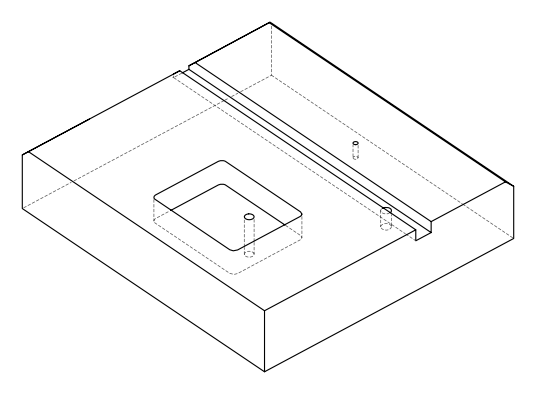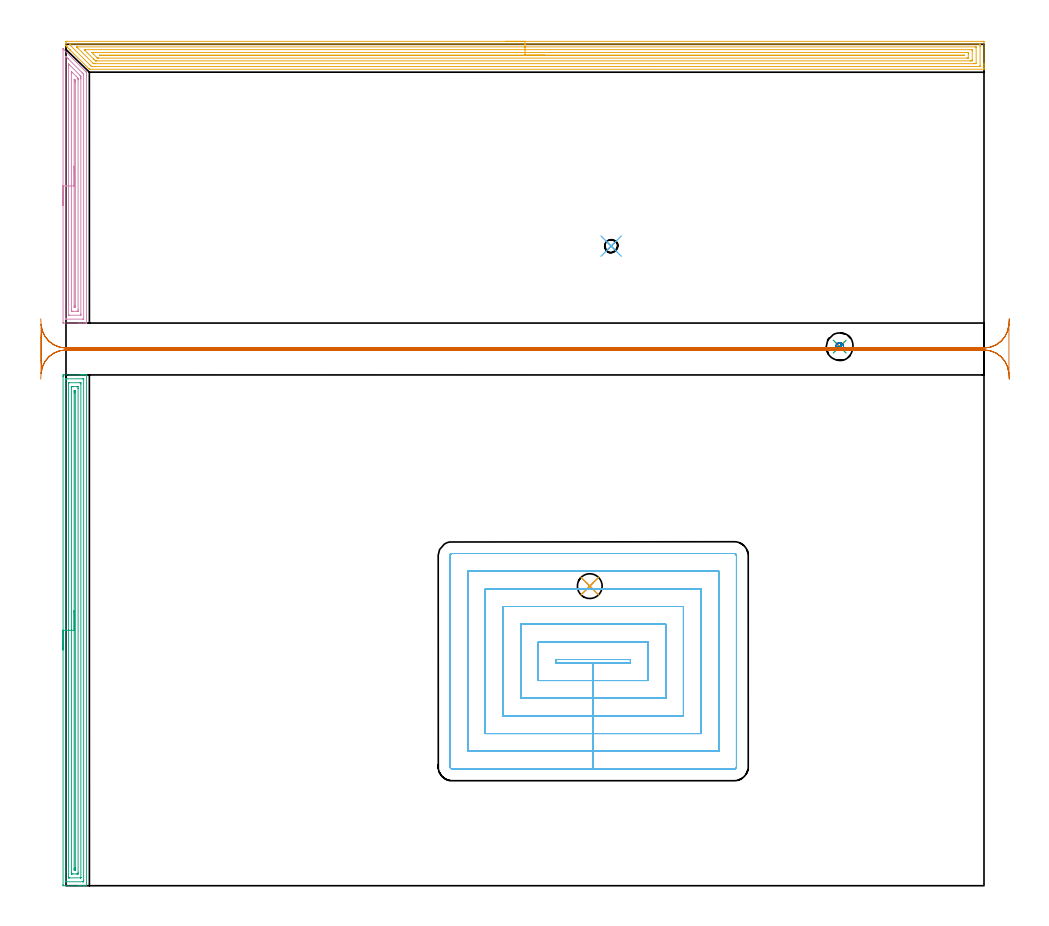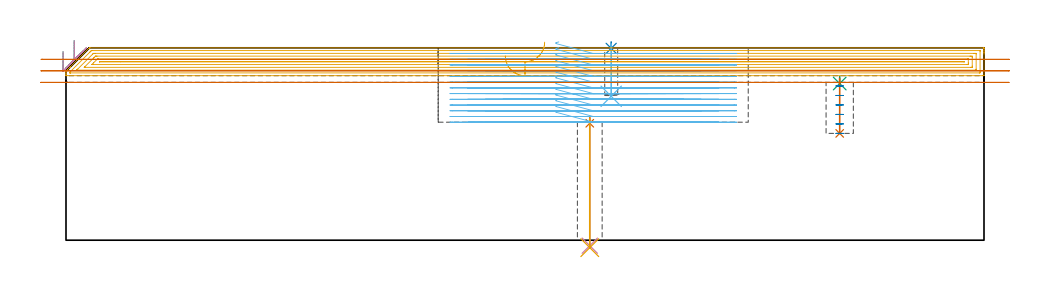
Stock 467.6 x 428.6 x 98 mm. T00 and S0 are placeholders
(PLAN: 13 operations, 8 tool changes, 102.6 min)
(1 SPOT_DRILL | STEP1HOLE | NXT0321_9005460120000 | 0.04 min | 4172 mm3)
(2 SPOT_DRILL_1 | STEP1POCKET | NXT0321_9005460120000 | 0.03 min | 0 mm3)
(3 SPOT_DRILL_2 | STEP1POCKET_1 | NXT0321_9005460120000 | 0.03 min | 1893 mm3)
(4 DRILL_THROUGH_HOLE_INTO_CENTER | STEP1HOLE | NXT0301_042 | 0.27 min | 2362 mm3)
(5 DRILL_TO_ENLARGE_THROUGH_HOLE | STEP1HOLE | NXT0301_097 | 0.27 min | 5636 mm3)
(6 DRILL_BLIND_HOLE_INTO_CENTER | STEP1POCKET | NXT0301_037 | 0.11 min | 803 mm3)
(7 DRILL_BLIND_HOLE_INTO_CENTER_1 | STEP1POCKET_1 | NXT0301_128 | 0.12 min | 2897 mm3)
(8 MILL_ROUGH_BLIND_HOLE_CONTOUR | STEP1POCKET_1 | NXT0201_013 | Spiral | 0.48 min | 1817 mm3)
(9 AREA_MILL | FG_CHAMFER_SURFACE | UGT0205_001 | 10.6 min | 18888 mm3)
(10 AREA_MILL_1 | FG_CHAMFER_SURFACE_1 | UGT0205_001 | 5.54 min | 10509 mm3)
(11 AREA_MILL_2 | FG_CHAMFER_SURFACE_2 | UGT0205_001 | 22.37 min | 46420 mm3)
(12 MILL_RECTANGULAR_POCKET | POCKET_RECTANGULAR_STRAIGHT | NXT0201_011 | Follow Part, ap 3, ae 75% | 56.37 min | 722121 mm3)
(13 MILL_RECTANGULAR_SLOT | SLOT_RECTANGULAR | UGT0201_109 | Follow Part, ap 6.35, ae 75% | 6.33 min | 213699 mm3)
(TOOL NXT0321_9005460120000 | NC Spot Drill, 142deg, 12mm, Carbide, Uncoated | D12 PA142 FL30 Z2)
(TOOL NXT0301_042 | Carbide Drill 7.1mm [860.1-0710-057A1-MM 2214] | D7.1 PA140 FL85 Z2)
(TOOL NXT0301_097 | Carbide Drill 12.6mm [860.1-1260-063A1-MM 2214] | D12.6 PA140 FL77 Z2)
(TOOL NXT0301_037 | Carbide Drill 6.6mm [860.1-0660-033A1-MM 2214] | D6.6 PA140 FL53 Z2)
(TOOL NXT0301_128 | Carbide Drill 12mm [861.1-1200-036A1-GP GC34] | D12 PA150 FL37.4 Z2)
(TOOL NXT0201_013 | ENDMILL 10mm | D10 FL30 Z4)
(TOOL UGT0205_001 | Chamfer Mill 20 x 3 x 45 deg. | D20 FL50 Z2)
(TOOL NXT0201_011 | ENDMILL 12mm [2P460-1200-NA 1630] | D12 FL38 Z6)
(TOOL UGT0201_109 | End Mill 25.4 mm | D25.4 FL25 Z2)
(OP 1 SPOT_DRILL)
G17 G21 G94 G90
T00 M6
G54
G17 G0 G90 X266.8 Y152.6 S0 M3
G43 Z108. H0
G94 G81 G98 Z59.558 F250. R63.1
G80
M5
M2
(OP 2 SPOT_DRILL_1)
G17 G21 G94 G90
T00 M6
G54
G17 G0 G90 X277.7 Y325.8 S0 M3
G43 Z108. H0
G94 G81 G98 Z97.716 F250. R101.
G80
M5
M2
(OP 3 SPOT_DRILL_2)
G17 G21 G94 G90
T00 M6
G54
G17 G0 G90 X394.1 Y274.6 S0 M3
G43 Z108. H0
G94 G81 G98 Z79.802 F250. R83.4
G80
M5
M2
(OP 4 DRILL_THROUGH_HOLE_INTO_CENTER)
G17 G21 G94 G90
T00 M6
G54
G17 G0 G90 X266.8 Y152.6 S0 M3
G43 Z108. H1
G94 G73 G98 Z-2.792 F250. Q6.988 R62.1
G80
M5
M2
(OP 5 DRILL_TO_ENLARGE_THROUGH_HOLE)
G17 G21 G94 G90
T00 M6
G54
G17 G0 G90 X266.8 Y152.6 S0 M3
G43 Z108. H1
G94 G73 G98 Z-3.793 F250. Q10.649 R62.1
G80
M5
M2
(OP 6 DRILL_BLIND_HOLE_INTO_CENTER)
G17 G21 G94 G90
T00 M6
G54
G17 G0 G90 X277.7 Y325.8 S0 M3
G43 Z108. H1
G94 G81 G98 Z73.3 F250. R100.
G80
M5
M2
(OP 7 DRILL_BLIND_HOLE_INTO_CENTER_1)
G17 G21 G94 G90
T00 M6
G54
G17 G0 G90 X394.1 Y274.6 S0 M3
G43 Z108. H1
G94 G81 G98 Z54.4 F250. R82.4
G80
M5
M2
(OP 8 MILL_ROUGH_BLIND_HOLE_CONTOUR)
G17 G21 G94 G90
T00 M6
G54
G17 G0 G90 X394.1 Y274.6 S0 M3
G43 Z108. H0
Z78.567
G94 G3 X394.616 Y276.034 R0.81 F250.
X392.598 Y275.843 R1.434
X392.857 Y273.098 R1.95
X392.598 Y275.843 R-1.95
X392.727 Y274.47 R0.975
X394.1 Y274.6 R0.975
G0 Z73.733
G3 X394.616 Y276.034 R0.81
X392.598 Y275.843 R1.434
X392.857 Y273.098 R1.95
X392.598 Y275.843 R-1.95
X392.727 Y274.47 R0.975
X394.1 Y274.6 R0.975
G0 Z68.9
G3 X394.616 Y276.034 R0.81
X392.598 Y275.843 R1.434
X392.857 Y273.098 R1.95
X392.598 Y275.843 R-1.95
X392.727 Y274.47 R0.975
X394.1 Y274.6 R0.975
G0 Z64.067
G3 X394.616 Y276.034 R0.81
X392.598 Y275.843 R1.434
X392.857 Y273.098 R1.95
X392.598 Y275.843 R-1.95
X392.727 Y274.47 R0.975
X394.1 Y274.6 R0.975
G0 Z59.233
G3 X394.616 Y276.034 R0.81
X392.598 Y275.843 R1.434
X392.857 Y273.098 R1.95
X392.598 Y275.843 R-1.95
X392.727 Y274.47 R0.975
X394.1 Y274.6 R0.975
G0 Z54.4
G3 X394.616 Y276.034 R0.81
X392.598 Y275.843 R1.434
X392.857 Y273.098 R1.95
X392.598 Y275.843 R-1.95
X392.727 Y274.47 R0.975
X394.1 Y274.6 R0.975
G0 Z108.
M5
M2
(OP 9 AREA_MILL)
G17 G21 G94 G90
T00 M6
G54
G17 G0 G90 X-1.5 Y120.1 S1061 M3
G43 Z108. H0
Z96.1
G94 G1 Y120.138 Z95.228 F250.
Y120.252 Z94.364
Y120.441 Z93.512
Y120.703 Z92.68
Y121.037 Z91.874
Y121.44 Z91.1
Y121.909 Z90.364
Y122.44 Z89.672
Y123.029 Z89.029
Y123.672 Z88.44
Y124.364 Z87.908
Y125.1 Z87.44
Y125.874 Z87.037
Y126.68 Z86.703
Y127.512 Z86.441
Y128.364 Z86.252
Y129.228 Z86.138
Y130.1 Z86.1
Y259.293
X-1.499 Y259.587 Z86.101
X-1.494 Y260.179 Z86.104
X-1.492 Y260.193 Z86.106
X-0.902 Y260.2 Z86.696
X7.126 Z94.72
X7.685 Z95.282
X8.018 Z95.614
X8.577 Z96.173
X8.91 Z96.505
X9.576 Z97.175
X9.953 Z97.553
X10.344 Y260.197 Z97.935
X10.39 Y260.194 Z97.981
X10.397 Y260.192 Z97.988
X10.4 Y260.033 Z98.
Y0.167
X10.397 Y0.01 Z97.988
X10.345 Y0.007 Z97.937
X9.953 Y0. Z97.552
X9.576 Z97.176
X8.91 Z96.505
X7.685 Z95.282
X7.126 Z94.72
X6.513 Z94.109
X-1.182 Z86.416
X-1.492 Y0.01 Z86.106
X-1.499 Y0.319 Z86.099
Y0.335
X-1.5 Y130.1 Z86.1
X-0.086 Z87.514
Y257.877
X-0.085 Y257.953 Z87.515
X-0.081 Y258.105 Z87.519
X-0.078 Y258.191 Z87.522
X-0.059 Y258.194 Z87.541
X-0.01 Y258.197 Z87.59
X0.484 Y258.2 Z88.084
X8.511 Z96.111
X8.91 Y258.197 Z96.51
X8.966 Y258.194 Z96.566
X8.977 Y258.191 Z96.577
X8.981 Y258.13 Z96.581
X8.984 Y258.029 Z96.584
X8.985 Y257.877 Z96.585
X8.986 Y257.801 Z96.586
Y2.323
X8.985 Y2.247 Z96.585
X8.981 Y2.095 Z96.581
X8.978 Y2.009 Z96.578
X8.959 Y2.006 Z96.559
X8.91 Y2.003 Z96.51
X8.416 Y2. Z96.016
X0.389 Z87.989
X-0.01 Y2.003 Z87.59
X-0.066 Y2.006 Z87.534
X-0.077 Y2.009 Z87.523
X-0.081 Y2.07 Z87.519
X-0.084 Y2.171 Z87.516
X-0.086 Y2.476 Z87.514
Y130.1
X1.328 Z88.928
X1.329 Y256.015 Z88.929
X1.33 Y256.126 Z88.93
X1.333 Y256.18 Z88.933
X1.334 Y256.187 Z88.934
X1.352 Y256.191 Z88.952
X1.404 Y256.196 Z89.004
X1.589 Y256.2 Z89.189
X7.126 Z94.726
X7.311 Y256.198 Z94.911
X7.434 Y256.195 Z95.034
X7.532 Y256.19 Z95.132
X7.565 Y256.181 Z95.165
X7.566 Y256.162 Z95.166
X7.569 Y256.015 Z95.169
X7.571 Y255.569 Z95.171
Y4.185
X7.57 Y4.074 Z95.17
X7.567 Y4.02 Z95.167
X7.566 Y4.013 Z95.166
X7.548 Y4.009 Z95.148
X7.496 Y4.004 Z95.096
X7.31 Y4. Z94.91
X1.774 Z89.374
X1.589 Y4.002 Z89.189
X1.466 Y4.005 Z89.066
X1.368 Y4.01 Z88.968
X1.335 Y4.019 Z88.935
X1.334 Y4.038 Z88.934
X1.331 Y4.185 Z88.931
X1.329 Y4.631 Z88.929
X1.328 Y130.1 Z88.928
X2.743 Z90.343
Y253.336
X2.749 Y254.146 Z90.349
X2.755 Y254.19 Z90.355
X2.803 Y254.194 Z90.403
X2.911 Y254.198 Z90.511
X3.126 Y254.2 Z90.726
X3.558 Z91.158
X5.342 Z92.942
X5.786 Z93.386
X5.994 Y254.198 Z93.594
X6.098 Y254.195 Z93.698
X6.144 Y254.19 Z93.744
X6.15 Y254.158 Z93.75
X6.157 Y253.413 Z93.757
Y253.336
Y6.864
X6.151 Y6.054 Z93.751
X6.145 Y6.01 Z93.745
X6.097 Y6.006 Z93.697
X5.989 Y6.002 Z93.589
X5.774 Y6. Z93.374
X5.342 Z92.942
X3.558 Z91.158
X3.114 Z90.714
X2.906 Y6.002 Z90.506
X2.802 Y6.005 Z90.402
X2.756 Y6.01 Z90.356
X2.75 Y6.042 Z90.35
X2.743 Y6.787 Z90.343
Y6.864
Y130.1
X4.157 Z91.757
Y250.95
X4.158 Y251.55 Z91.758
X4.16 Y251.84 Z91.76
X4.164 Y252.135 Z91.764
X4.172 Y252.191 Z91.772
X4.207 Y252.193 Z91.807
X4.288 Y252.197 Z91.888
X4.45 Y252.198 Z92.05
X4.696 Y252.196 Z92.296
X4.731 Y252.19 Z92.331
X4.736 Y252.181 Z92.336
X4.739 Y252.153 Z92.339
X4.742 Y251.55 Z92.342
X4.743 Y251.256 Z92.343
Y9.25
X4.742 Y8.65 Z92.342
X4.74 Y8.36 Z92.34
X4.736 Y8.065 Z92.336
X4.728 Y8.009 Z92.328
X4.693 Y8.007 Z92.293
X4.612 Y8.003 Z92.212
X4.45 Y8.002 Z92.05
X4.204 Y8.004 Z91.804
X4.169 Y8.01 Z91.769
X4.163 Y8.019 Z91.763
X4.161 Y8.047 Z91.761
X4.158 Y8.65 Z91.758
X4.157 Y8.944 Z91.757
Y130.1
Y130.972 Z91.795
Y131.837 Z91.909
Y132.688 Z92.098
Y133.52 Z92.36
Y134.326 Z92.694
Y135.1 Z93.097
Y135.836 Z93.565
Y136.528 Z94.096
Y137.171 Z94.686
Y137.76 Z95.329
Y138.292 Z96.021
Y138.76 Z96.757
Y139.163 Z97.531
Y139.497 Z98.337
Y139.759 Z99.169
Y139.948 Z100.02
Y140.062 Z100.885
Y140.1 Z101.757
G0 Z108.
M5
M2
(OP 10 AREA_MILL_1)
G17 G21 G94 G90
T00 M6
G54
G17 G0 G90 X-1.5 Y346.45 S1061 M3
G43 Z108. H0
Z96.1
G94 G1 Y346.488 Z95.228 F250.
Y346.602 Z94.363
Y346.791 Z93.512
Y347.053 Z92.68
Y347.387 Z91.874
Y347.79 Z91.1
Y348.259 Z90.364
Y348.79 Z89.672
Y349.379 Z89.029
Y350.022 Z88.44
Y350.714 Z87.908
Y351.45 Z87.44
Y352.224 Z87.037
Y353.03 Z86.703
Y353.862 Z86.441
Y354.714 Z86.252
Y355.579 Z86.138
Y356.45 Z86.1
Y426.184
X-1.495 Y426.278 Z86.103
X-1.494 Y426.282 Z86.104
X-1.477 Y426.278 Z86.121
X1.76 Y423.04 Z89.359
X9.838 Y414.963 Z97.437
X10.397 Y414.403 Z97.994
Y414.399
X10.4 Y414.069 Z98.
Y286.771
X10.397 Y286.61 Z97.988
X10.344 Y286.607 Z97.935
X9.942 Y286.6 Z97.541
X9.593 Z97.192
X8.91 Z96.505
X7.676 Z95.273
X7.126 Z94.72
X6.509 Z94.104
X-1.177 Z86.42
X-1.492 Y286.61 Z86.106
X-1.499 Y286.923 Z86.099
Y286.938
X-1.5 Y356.45 Z86.1
X-0.086 Z87.514
X-0.085 Y422.185 Z87.515
X-0.084 Y422.262 Z87.516
X-0.079 Y422.398 Z87.521
X-0.01 Y422.349 Z87.59
X0.238 Y422.109 Z87.838
X0.882 Y421.468 Z88.482
X1.135 Y421.216 Z88.735
X8.281 Y414.069 Z95.881
X8.91 Y413.433 Z96.51
X8.969 Y413.369 Z96.569
X8.979 Y413.251 Z96.579
X8.984 Y413.176 Z96.584
X8.985 Y413.101 Z96.585
Y288.852
X8.982 Y288.7 Z96.582
X8.978 Y288.609 Z96.578
X8.96 Y288.606 Z96.56
X8.91 Y288.603 Z96.51
X8.421 Y288.6 Z96.021
X0.394 Z87.994
X-0.01 Y288.603 Z87.59
X-0.067 Y288.606 Z87.533
X-0.078 Y288.609 Z87.522
X-0.081 Y288.675 Z87.519
X-0.084 Y288.776 Z87.516
X-0.086 Y289.08 Z87.514
Y356.45
X1.328 Z88.928
X1.329 Y417.643 Z88.929
X1.33 Y418.088 Z88.93
X1.334 Y418.536 Z88.934
X1.335 Y418.553 Z88.935
X1.359 Y418.536 Z88.959
X1.774 Y418.126 Z89.374
X7.126 Y412.774 Z94.726
X7.371 Y412.527 Z94.971
X7.492 Y412.401 Z95.092
X7.551 Y412.338 Z95.151
X7.564 Y412.283 Z95.164
X7.569 Y411.839 Z95.169
X7.571 Y411.389 Z95.171
Y410.943
Y291.238
X7.569 Y290.791 Z95.169
X7.567 Y290.68 Z95.167
X7.565 Y290.627 Z95.165
X7.557 Y290.61 Z95.157
X7.507 Y290.607 Z95.107
X7.315 Y290.601 Z94.915
X1.584 Z89.184
X1.457 Y290.603 Z89.057
X1.355 Y290.609 Z88.955
X1.334 Y290.612 Z88.934
X1.332 Y290.618 Z88.932
X1.33 Y290.642 Z88.93
X1.329 Y290.791 Z88.929
X1.328 Y356.45 Z88.928
X2.743 Z90.343
Y414.069
X2.745 Y414.43 Z90.345
X2.747 Y414.61 Z90.347
X2.749 Y414.683 Z90.349
X2.804 Y414.636 Z90.404
X3.381 Y414.069 Z90.981
X5.342 Y412.109 Z92.942
X6.053 Y411.389 Z93.653
X6.15 Y411.282 Z93.75
X6.153 Y411.185 Z93.753
X6.155 Y410.981 Z93.755
X6.157 Y410.573 Z93.757
Y410.496
Y293.471
X6.152 Y292.66 Z93.752
X6.15 Y292.61 Z93.75
X6.102 Y292.607 Z93.702
X5.994 Y292.603 Z93.594
X5.777 Y292.601 Z93.377
X5.342 Y292.6 Z92.942
X3.558 Z91.158
X3.113 Y292.601 Z90.713
X2.902 Y292.603 Z90.502
X2.797 Y292.607 Z90.397
X2.751 Y292.61 Z90.351
X2.75 Y292.646 Z90.35
X2.743 Y293.394 Z90.343
Y356.45
X4.157 Z91.757
X4.158 Y409.896 Z91.758
X4.161 Y410.496 Z91.761
X4.164 Y410.783 Z91.764
X4.45 Y410.544 Z92.05
X4.504 Y410.496 Z92.104
X4.561 Y410.439 Z92.161
X4.672 Y410.322 Z92.272
X4.737 Y410.252 Z92.337
X4.739 Y410.238 Z92.339
X4.741 Y410.205 Z92.341
X4.743 Y409.603 Z92.343
Y409.309
X4.742 Y295.257 Z92.342
X4.74 Y294.967 Z92.34
X4.736 Y294.671 Z92.336
X4.731 Y294.609 Z92.331
X4.696 Y294.606 Z92.296
X4.614 Y294.603 Z92.214
X4.45 Y294.602 Z92.05
X4.211 Y294.604 Z91.811
X4.17 Y294.61 Z91.77
X4.164 Y294.621 Z91.764
X4.161 Y294.654 Z91.761
X4.158 Y295.257 Z91.758
X4.157 Y295.551 Z91.757
Y356.45
Y357.322 Z91.795
Y358.187 Z91.909
Y359.038 Z92.098
Y359.87 Z92.36
Y360.676 Z92.694
Y361.45 Z93.097
Y362.186 Z93.565
Y362.878 Z94.096
Y363.521 Z94.686
Y364.111 Z95.329
Y364.642 Z96.021
Y365.11 Z96.757
Y365.513 Z97.531
Y365.847 Z98.337
Y366.109 Z99.169
Y366.298 Z100.02
Y366.412 Z100.885
Y366.45 Z101.757
G0 Z108.
M5
M2
(OP 11 AREA_MILL_2)
G17 G21 G94 G90
T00 M6
G54
G17 G0 G90 X223.8 Y430.1 S1061 M3
G43 Z108. H0
Z93.8
G94 G1 X223.838 Z92.928 F250.
X223.952 Z92.063
X224.141 Z91.212
X224.403 Z90.38
X224.737 Z89.574
X225.14 Z88.8
X225.608 Z88.064
X226.14 Z87.372
X226.729 Z86.729
X227.372 Z86.14
X228.064 Z85.608
X228.8 Z85.14
X229.574 Z84.737
X230.38 Z84.403
X231.212 Z84.141
X232.064 Z83.952
X232.928 Z83.838
X233.8 Z83.8
X466.981
X467.398 Y430.095 Z83.803
X467.59 Y430.092 Z83.806
X467.6 Y429.895 Z84.002
Y419.026 Z94.869
Y418.483 Z95.414
Y418.142 Z95.754
Y417.6 Z96.297
Y417.259 Z96.636
Y416.578 Z97.321
Y416.267 Z97.633
Y415.913 Z97.977
X467.593 Y415.902 Z97.988
X467.428 Y415.9 Z98.
X12.233
X11.898 Y415.906 Z97.992
X11.821 Y415.978 Z97.92
X11.819 Y415.981 Z97.918
X2.296 Y425.502 Z88.394
X2.192 Y425.608 Z88.291
X2.108 Y425.692 Z88.208
X2.001 Y425.797 Z88.099
X1.9 Y425.899 Z88.
X1.81 Y425.99 Z87.91
X1.707 Y426.091 Z87.805
X1.267 Y426.533 Z87.366
X0.824 Y426.974 Z86.922
X0.619 Y427.181 Z86.718
X0.564 Y427.236 Z86.664
X0.321 Y427.478 Z86.42
X0.191 Y427.608 Z86.291
X0.023 Y427.78 Z86.118
X0.004 Y427.807 Z86.09
X0.001 Y427.858 Z86.041
X0. Y427.892 Z86.006
Y428.134 Z85.766
Y428.943 Z84.956
Y429.624 Z84.272
Y429.964 Z83.933
X0.003 Y430.091 Z83.805
X0.172 Y430.096 Z83.804
X0.413 Y430.1 Z83.8
X233.8
Y428.686 Z85.214
X465.194 Y428.685 Z85.215
X465.251
X465.579 Y428.679 Z85.221
X465.59 Y428.573 Z85.327
X465.597 Y428.343 Z85.557
X465.599 Y427.858 Z86.042
X465.6 Y427.457 Z86.443
X465.599 Y417.742 Z96.158
X465.592 Y417.341 Z96.559
X465.59 Y417.32 Z96.58
X465.585 Y417.318 Z96.582
X465.561 Y417.316 Z96.584
X465.508 Y417.315 Z96.585
X465.404 Y417.314 Z96.586
X13.127 Y417.315 Z96.585
X13.07
X12.967 Y417.319 Z96.581
X12.946 Y417.321 Z96.579
X12.822 Y417.438 Z96.462
X12.633 Y417.621 Z96.279
X12.363 Y417.887 Z96.013
X12.233 Y418.016 Z95.884
X2.406 Y427.844 Z86.056
X2.01 Y428.249 Z85.651
X2.008 Y428.659 Z85.241
X2.01 Y428.68 Z85.22
X2.015 Y428.682 Z85.218
X2.039 Y428.684 Z85.216
X2.092 Y428.685 Z85.215
X2.196 Y428.686 Z85.214
X233.8
Y427.272 Z86.628
X463.107 Y427.271 Z86.629
X463.407 Y427.269 Z86.631
X463.507 Y427.268 Z86.632
X463.579 Y427.265 Z86.635
X463.59 Y427.164 Z86.736
X463.596 Y426.974 Z86.926
X463.599 Y426.785 Z87.115
Y419.026 Z94.874
X463.598 Y418.838 Z95.062
X463.591 Y418.772 Z95.128
X463.586 Y418.735 Z95.165
X463.557 Y418.734 Z95.166
X463.407 Y418.731 Z95.169
X462.814 Y418.729 Z95.171
X462.514 Y418.728 Z95.172
X14.913 Y418.729 Z95.171
X14.319 Y418.73 Z95.17
X14.02 Y418.734 Z95.166
X13.982 Y418.735 Z95.165
X13.94 Y418.771 Z95.129
X13.85 Y418.855 Z95.045
X13.675 Y419.026 Z94.874
X5.979 Y426.72 Z87.18
X5.725 Y426.974 Z86.926
X5.479 Y427.225 Z86.675
X5.449 Y427.258 Z86.642
X5.445 Y427.267 Z86.633
X5.447 Y427.268 Z86.632
X5.498 Y427.27 Z86.63
X5.578 Y427.271 Z86.629
X5.679 Y427.272 Z86.628
X233.8
Y425.857 Z88.043
X460.727
X460.965 Y425.856 Z88.044
X461.476 Y425.85 Z88.05
X461.59 Y425.844 Z88.056
X461.594 Y425.643 Z88.257
X461.6 Y425.228 Z88.672
Y420.792 Z93.108
X461.594 Y420.361 Z93.539
X461.59 Y420.152 Z93.748
X461.378 Y420.148 Z93.752
X460.727 Y420.144 Z93.756
X460.49 Y420.143 Z93.757
X15.807
X15.569 Y420.144 Z93.756
X15.242 Y420.147 Z93.753
X15.079 Y420.15 Z93.75
X15. Y420.161 Z93.739
X14.913 Y420.241 Z93.659
X14.357 Y420.792 Z93.108
X14.02 Y421.128 Z92.772
X9.553 Y425.596 Z88.304
X9.335 Y425.818 Z88.082
X9.314 Y425.843 Z88.057
X9.31 Y425.852 Z88.048
X9.314 Y425.853 Z88.047
X9.393 Y425.856 Z88.044
X9.553 Y425.857 Z88.043
X9.79
X233.8
Y424.443 Z89.457
X459.06
X459.299 Y424.442 Z89.458
X459.459 Y424.439 Z89.461
X459.58 Y424.436 Z89.464
X459.59 Y424.416 Z89.484
X459.593 Y424.325 Z89.575
X459.6 Y423.673 Z90.227
Y421.906 Z91.994
X459.598 Y421.675 Z92.225
X459.594 Y421.594 Z92.306
X459.591 Y421.577 Z92.323
X459.574 Y421.564 Z92.336
X459.419 Y421.561 Z92.339
X459.18 Y421.558 Z92.342
X16.581 Y421.557 Z92.343
X16.341 Y421.558 Z92.342
X16.182 Y421.56 Z92.34
X16.058 Y421.564 Z92.336
X16.026 Y421.584 Z92.316
X15.927 Y421.675 Z92.225
X15.807 Y421.792 Z92.108
X14.02 Y423.578 Z90.322
X13.281 Y424.325 Z89.575
X13.186 Y424.424 Z89.476
X13.541 Y424.436 Z89.464
X13.781 Y424.442 Z89.458
X13.901 Y424.443 Z89.457
X233.8
Y423.029 Z90.871
X457.154
X457.576 Y423.024 Z90.876
X457.59 Y423.022 Z90.878
X457.593 Y423.007 Z90.893
X457.579 Y422.978 Z90.922
X457.544 Y422.977 Z90.923
X457.154 Y422.973 Z90.927
X456.736 Y422.971 Z90.929
X456.319
X17.594
X17.174 Y422.973 Z90.927
X17.119 Y422.975 Z90.925
X17.093 Y422.978 Z90.922
X17.056 Y423.004 Z90.896
X17.044 Y423.023 Z90.877
X17.089 Y423.026 Z90.874
X17.119 Y423.028 Z90.872
X27.728 Y423.029 Z90.871
X233.8
X234.672 Z90.909
X235.536 Z91.023
X236.388 Z91.212
X237.22 Z91.474
X238.026 Z91.808
X238.8 Z92.211
X239.536 Z92.68
X240.228 Z93.211
X240.871 Z93.8
X241.46 Z94.443
X241.992 Z95.135
X242.46 Z95.871
X242.863 Z96.645
X243.197 Z97.451
X243.459 Z98.283
X243.648 Z99.135
X243.762 Z100.
X243.8 Z100.871
G0 Z108.
M5
M2
(OP 12 MILL_RECTANGULAR_POCKET)
G17 G21 G94 G90
T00 M6
G54
G17 G0 G90 X251.026 Y115.2 S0 M3
G43 Z108. H1
Z101.
G94 G1 X249.6 Z100.618 F250.
Y113.5 Z100.162
X268.55 Z95.085
X287.5 F500.
Y115.2
X249.6
Y113.5
X268.55
Y104.5
X296.5
Y124.2
X240.6
Y104.5
X268.55
Y95.5
X305.5
Y133.2
X231.6
Y95.5
X268.55
Y86.5
X314.5
Y142.2
X222.6
Y86.5
X268.55
Y77.5
X323.5
Y151.2
X213.6
Y77.5
X268.55
Y68.5
X332.5
Y160.2
X204.6
Y68.5
X268.55
Y59.5
X340.4
G3 X341.5 Y60.6 R1.1
G1 Y168.1
G3 X340.4 Y169.2 R1.1
G1 X196.7
G3 X195.6 Y168.1 R1.1
G1 Y60.6
G3 X196.7 Y59.5 R1.1
G1 X268.55
X269.55
G0 X251.026 Y115.2 Z98.085
G1 X249.6 Z97.702 F250.
Y113.5 Z97.247
X268.55 Z92.169
X287.5 F500.
Y115.2
X249.6
Y113.5
X268.55
Y104.5
X296.5
Y124.2
X240.6
Y104.5
X268.55
Y95.5
X305.5
Y133.2
X231.6
Y95.5
X268.55
Y86.5
X314.5
Y142.2
X222.6
Y86.5
X268.55
Y77.5
X323.5
Y151.2
X213.6
Y77.5
X268.55
Y68.5
X332.5
Y160.2
X204.6
Y68.5
X268.55
Y59.5
X340.4
G3 X341.5 Y60.6 R1.1
G1 Y168.1
G3 X340.4 Y169.2 R1.1
G1 X196.7
G3 X195.6 Y168.1 R1.1
G1 Y60.6
G3 X196.7 Y59.5 R1.1
G1 X268.55
X269.55
G0 X251.026 Y115.2 Z95.169
G1 X249.6 Z94.787 F250.
Y113.5 Z94.331
X268.55 Z89.254
X287.5 F500.
Y115.2
X249.6
Y113.5
X268.55
Y104.5
X296.5
Y124.2
X240.6
Y104.5
X268.55
Y95.5
X305.5
Y133.2
X231.6
Y95.5
X268.55
Y86.5
X314.5
Y142.2
X222.6
Y86.5
X268.55
Y77.5
X323.5
Y151.2
X213.6
Y77.5
X268.55
Y68.5
X332.5
Y160.2
X204.6
Y68.5
X268.55
Y59.5
X340.4
G3 X341.5 Y60.6 R1.1
G1 Y168.1
G3 X340.4 Y169.2 R1.1
G1 X196.7
G3 X195.6 Y168.1 R1.1
G1 Y60.6
G3 X196.7 Y59.5 R1.1
G1 X268.55
X269.55
G0 X251.026 Y115.2 Z92.254
G1 X249.6 Z91.872 F250.
Y113.5 Z91.416
X268.55 Z86.338
X287.5 F500.
Y115.2
X249.6
Y113.5
X268.55
Y104.5
X296.5
Y124.2
X240.6
Y104.5
X268.55
Y95.5
X305.5
Y133.2
X231.6
Y95.5
X268.55
Y86.5
X314.5
Y142.2
X222.6
Y86.5
X268.55
Y77.5
X323.5
Y151.2
X213.6
Y77.5
X268.55
Y68.5
X332.5
Y160.2
X204.6
Y68.5
X268.55
Y59.5
X340.4
G3 X341.5 Y60.6 R1.1
G1 Y168.1
G3 X340.4 Y169.2 R1.1
G1 X196.7
G3 X195.6 Y168.1 R1.1
G1 Y60.6
G3 X196.7 Y59.5 R1.1
G1 X268.55
X269.55
G0 X251.026 Y115.2 Z89.338
G1 X249.6 Z88.956 F250.
Y113.5 Z88.501
X268.55 Z83.423
X287.5 F500.
Y115.2
X249.6
Y113.5
X268.55
Y104.5
X296.5
Y124.2
X240.6
Y104.5
X268.55
Y95.5
X305.5
Y133.2
X231.6
Y95.5
X268.55
Y86.5
X314.5
Y142.2
X222.6
Y86.5
X268.55
Y77.5
X323.5
Y151.2
X213.6
Y77.5
X268.55
Y68.5
X332.5
Y160.2
X204.6
Y68.5
X268.55
Y59.5
X340.4
G3 X341.5 Y60.6 R1.1
G1 Y168.1
G3 X340.4 Y169.2 R1.1
G1 X196.7
G3 X195.6 Y168.1 R1.1
G1 Y60.6
G3 X196.7 Y59.5 R1.1
G1 X268.55
X269.55
G0 X251.026 Y115.2 Z86.423
G1 X249.6 Z86.041 F250.
Y113.5 Z85.585
X268.55 Z80.508
X287.5 F500.
Y115.2
X249.6
Y113.5
X268.55
Y104.5
X296.5
Y124.2
X240.6
Y104.5
X268.55
Y95.5
X305.5
Y133.2
X231.6
Y95.5
X268.55
Y86.5
X314.5
Y142.2
X222.6
Y86.5
X268.55
Y77.5
X323.5
Y151.2
X213.6
Y77.5
X268.55
Y68.5
X332.5
Y160.2
X204.6
Y68.5
X268.55
Y59.5
X340.4
G3 X341.5 Y60.6 R1.1
G1 Y168.1
G3 X340.4 Y169.2 R1.1
G1 X196.7
G3 X195.6 Y168.1 R1.1
G1 Y60.6
G3 X196.7 Y59.5 R1.1
G1 X268.55
X269.55
G0 X251.026 Y115.2 Z83.508
G1 X249.6 Z83.125 F250.
Y113.5 Z82.67
X268.55 Z77.592
X287.5 F500.
Y115.2
X249.6
Y113.5
X268.55
Y104.5
X296.5
Y124.2
X240.6
Y104.5
X268.55
Y95.5
X305.5
Y133.2
X231.6
Y95.5
X268.55
Y86.5
X314.5
Y142.2
X222.6
Y86.5
X268.55
Y77.5
X323.5
Y151.2
X213.6
Y77.5
X268.55
Y68.5
X332.5
Y160.2
X204.6
Y68.5
X268.55
Y59.5
X340.4
G3 X341.5 Y60.6 R1.1
G1 Y168.1
G3 X340.4 Y169.2 R1.1
G1 X196.7
G3 X195.6 Y168.1 R1.1
G1 Y60.6
G3 X196.7 Y59.5 R1.1
G1 X268.55
X269.55
G0 X251.026 Y115.2 Z80.592
G1 X249.6 Z80.21 F250.
Y113.5 Z79.755
X268.55 Z74.677
X287.5 F500.
Y115.2
X249.6
Y113.5
X268.55
Y104.5
X296.5
Y124.2
X240.6
Y104.5
X268.55
Y95.5
X305.5
Y133.2
X231.6
Y95.5
X268.55
Y86.5
X314.5
Y142.2
X222.6
Y86.5
X268.55
Y77.5
X323.5
Y151.2
X213.6
Y77.5
X268.55
Y68.5
X332.5
Y160.2
X204.6
Y68.5
X268.55
Y59.5
X340.4
G3 X341.5 Y60.6 R1.1
G1 Y168.1
G3 X340.4 Y169.2 R1.1
G1 X196.7
G3 X195.6 Y168.1 R1.1
G1 Y60.6
G3 X196.7 Y59.5 R1.1
G1 X268.55
X269.55
G0 X251.026 Y115.2 Z77.677
G1 X249.6 Z77.295 F250.
Y113.5 Z76.839
X268.55 Z71.762
X287.5 F500.
Y115.2
X249.6
Y113.5
X268.55
Y104.5
X296.5
Y124.2
X240.6
Y104.5
X268.55
Y95.5
X305.5
Y133.2
X231.6
Y95.5
X268.55
Y86.5
X314.5
Y142.2
X222.6
Y86.5
X268.55
Y77.5
X323.5
Y151.2
X213.6
Y77.5
X268.55
Y68.5
X332.5
Y160.2
X204.6
Y68.5
X268.55
Y59.5
X340.4
G3 X341.5 Y60.6 R1.1
G1 Y168.1
G3 X340.4 Y169.2 R1.1
G1 X196.7
G3 X195.6 Y168.1 R1.1
G1 Y60.6
G3 X196.7 Y59.5 R1.1
G1 X268.55
X269.55
G0 X251.026 Y115.2 Z74.762
G1 X249.6 Z74.379 F250.
Y113.5 Z73.924
X268.55 Z68.846
X287.5 F500.
Y115.2
X249.6
Y113.5
X268.55
Y104.5
X296.5
Y124.2
X240.6
Y104.5
X268.55
Y95.5
X305.5
Y133.2
X231.6
Y95.5
X268.55
Y86.5
X314.5
Y142.2
X222.6
Y86.5
X268.55
Y77.5
X323.5
Y151.2
X213.6
Y77.5
X268.55
Y68.5
X332.5
Y160.2
X204.6
Y68.5
X268.55
Y59.5
X340.4
G3 X341.5 Y60.6 R1.1
G1 Y168.1
G3 X340.4 Y169.2 R1.1
G1 X196.7
G3 X195.6 Y168.1 R1.1
G1 Y60.6
G3 X196.7 Y59.5 R1.1
G1 X268.55
X269.55
G0 X251.026 Y115.2 Z71.846
G1 X249.6 Z71.464 F250.
Y113.5 Z71.008
X268.55 Z65.931
X287.5 F500.
Y115.2
X249.6
Y113.5
X268.55
Y104.5
X296.5
Y124.2
X240.6
Y104.5
X268.55
Y95.5
X305.5
Y133.2
X231.6
Y95.5
X268.55
Y86.5
X314.5
Y142.2
X222.6
Y86.5
X268.55
Y77.5
X323.5
Y151.2
X213.6
Y77.5
X268.55
Y68.5
X332.5
Y160.2
X204.6
Y68.5
X268.55
Y59.5
X340.4
G3 X341.5 Y60.6 R1.1
G1 Y168.1
G3 X340.4 Y169.2 R1.1
G1 X196.7
G3 X195.6 Y168.1 R1.1
G1 Y60.6
G3 X196.7 Y59.5 R1.1
G1 X268.55
X269.55
G0 X251.026 Y115.2 Z68.931
G1 X249.6 Z68.549 F250.
Y113.5 Z68.093
X268.55 Z63.015
X287.5 F500.
Y115.2
X249.6
Y113.5
X268.55
Y104.5
X296.5
Y124.2
X240.6
Y104.5
X268.55
Y95.5
X305.5
Y133.2
X231.6
Y95.5
X268.55
Y86.5
X314.5
Y142.2
X222.6
Y86.5
X268.55
Y77.5
X323.5
Y151.2
X213.6
Y77.5
X268.55
Y68.5
X332.5
Y160.2
X204.6
Y68.5
X268.55
Y59.5
X340.4
G3 X341.5 Y60.6 R1.1
G1 Y168.1
G3 X340.4 Y169.2 R1.1
G1 X196.7
G3 X195.6 Y168.1 R1.1
G1 Y60.6
G3 X196.7 Y59.5 R1.1
G1 X268.55
X269.55
G0 X251.026 Y115.2 Z66.015
G1 X249.6 Z65.633 F250.
Y113.5 Z65.178
X268.55 Z60.1
X287.5 F500.
Y115.2
X249.6
Y113.5
X268.55
Y104.5
X296.5
Y124.2
X240.6
Y104.5
X268.55
Y95.5
X305.5
Y133.2
X231.6
Y95.5
X268.55
Y86.5
X314.5
Y142.2
X222.6
Y86.5
X268.55
Y77.5
X323.5
Y151.2
X213.6
Y77.5
X268.55
Y68.5
X332.5
Y160.2
X204.6
Y68.5
X268.55
Y59.5
X340.4
G3 X341.5 Y60.6 R1.1
G1 Y168.1
G3 X340.4 Y169.2 R1.1
G1 X196.7
G3 X195.6 Y168.1 R1.1
G1 Y60.6
G3 X196.7 Y59.5 R1.1
G1 X268.55
X269.55
G0 Z108.
M5
M2
(OP 13 MILL_RECTANGULAR_SLOT)
G17 G21 G94 G90
T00 M6
G54
G17 G0 G90 X480.476 Y288.72 S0 M3
G43 Z108. H0
Z92.133
G94 G1 X480.27 Y285.727 F250.
G2 X467.6 Y273.9 R12.7 F500.
G1 X0.
G2 X-12.137 Y282.862 R12.7
G1 X-12.166 Y282.87
G3 X-12.7 Y279.226 R12.7
G1 Y267.612
G3 X-12.16 Y263.948 R12.7
G1 X-12.132 Y263.957
G2 X0. Y272.9 R12.7
G1 X467.6
G2 X480.27 Y261.073 R12.7
G1 X480.476 Y258.08 F250.
G0 Y288.72 Z86.267
G1 X480.27 Y285.727
G2 X467.6 Y273.9 R12.7 F500.
G1 X0.
G2 X-12.67 Y285.728 R12.7
G1 X-12.7
Y261.072
X-12.67
G2 X0. Y272.9 R12.7
G1 X467.6
G2 X480.27 Y261.073 R12.7
G1 X480.476 Y258.08 F250.
G0 Z108.
X-12.876 Y258.079
Z80.4
G1 X-12.67 Y261.072
G2 X0. Y272.9 R12.7 F500.
G1 X467.6
G2 X480.27 Y261.073 R12.7
G1 X480.3
Y285.727
X480.27
G2 X467.6 Y273.9 R12.7
G1 X0.
G2 X-12.67 Y285.728 R12.7
G1 X-12.876 Y288.721 F250.
G0 Z108.
M5
M2
